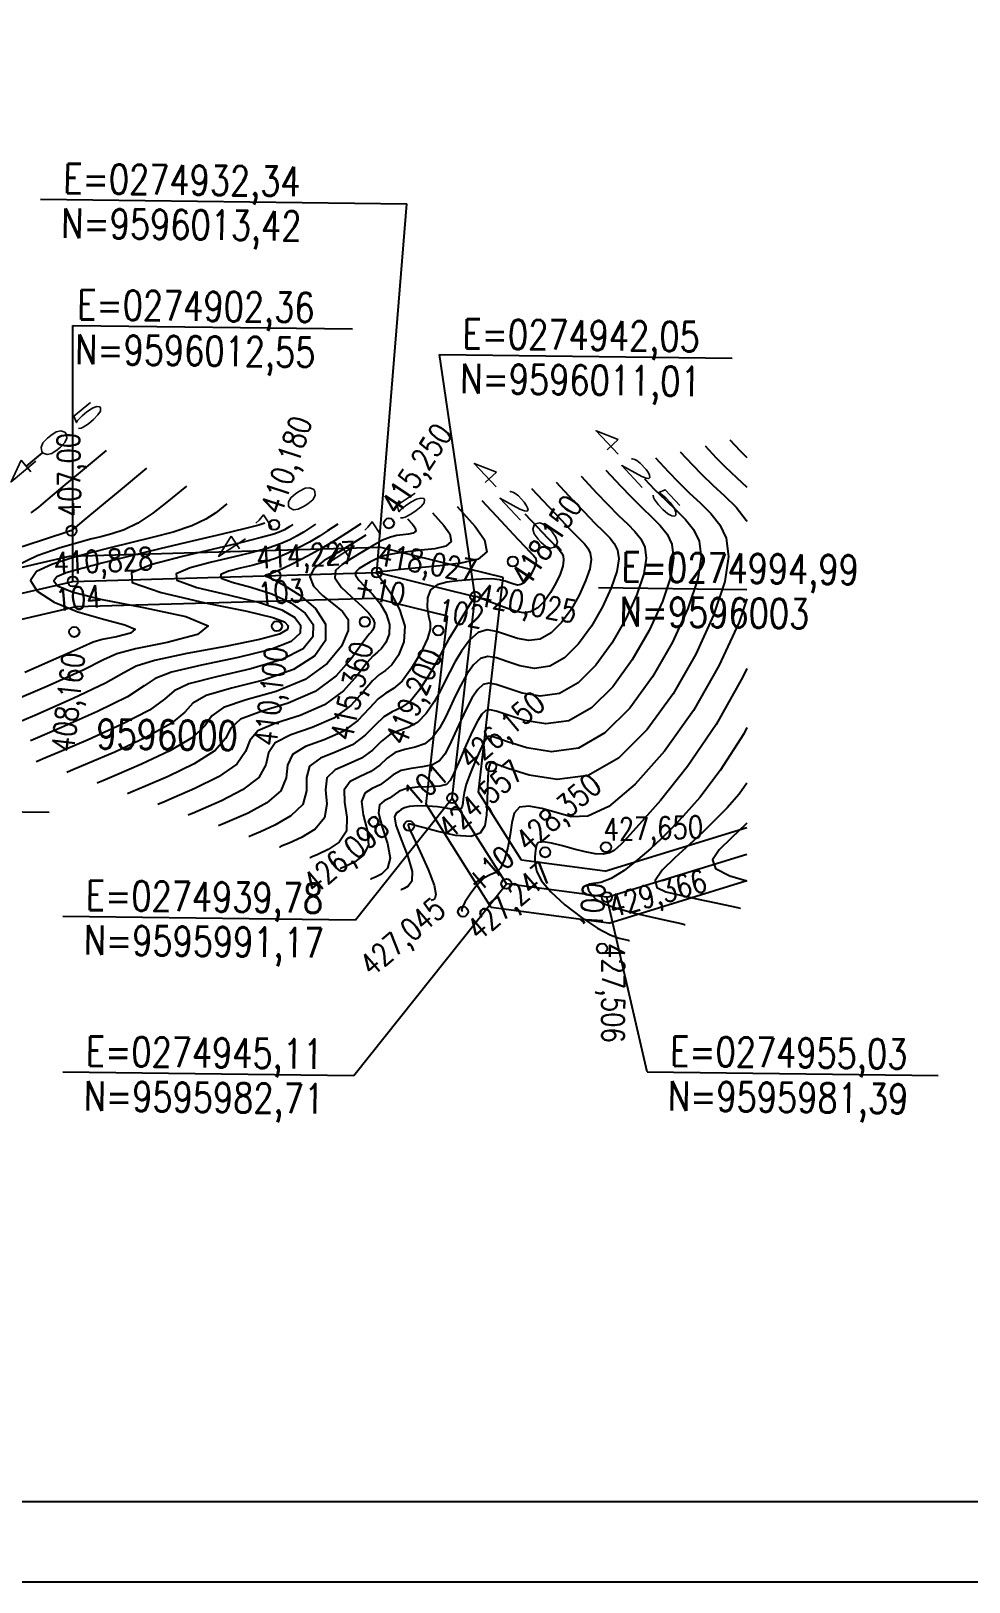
# Model space of a CAD drawing. Header units: millimetres. Extents: x 276147 to 291056, y 9594849 to 9609891.
# Drawn here: x 277065.5 to 277158.1, y 9607268.1 to 9607421.1 of the extents above; entities that cross this region are included whole.
import ezdxf
from ezdxf.enums import TextEntityAlignment as Align

# ---------------------------------------------------------------- set-up
doc = ezdxf.new("R2010")
doc.units = ezdxf.units.MM
doc.header["$LTSCALE"] = 10
doc.linetypes.add('CONTINUO', pattern=[0])
for name, color, linetype in [('500-dim1', 6, 'Continuous'), ('Curvas mestras', 30, 'Continuous'), ('Curvas simples', 9, 'Continuous'), ('Curvas texto', 2, 'Continuous'), ('LINHA02', 8, 'Continuous'), ('TEXTO-PAPEL', 7, 'Continuous'), ('TEXTO02', 3, 'Continuous'), ('Top_malha_coord', 8, 'Continuous')]:
    doc.layers.add(name, color=color, linetype=linetype)
doc.styles.add('ROMANS', font='romans.shx', dxfattribs={"width": 0.8, "height": 4})
doc.styles.add('SIMPLEX', font='simplex', dxfattribs={"height": 0.2})

msp = doc.modelspace()

# ---------------------------------------------------------------- linework, layer by layer
at = {"layer": '500-dim1', "ltscale": 0.1, "elevation": -585}
for points in [[(276969.38, 9607268.11), (277283.1, 9607268.11), (277283.1, 9607503.99), (276969.38, 9607503.99)], [(276977.33, 9607276.05), (277275.16, 9607276.05), (277275.16, 9607496.05), (276977.33, 9607496.05)]]:
    msp.add_lwpolyline(points, close=True, dxfattribs=at)
at = {"layer": 'Curvas mestras', "linetype": 'CONTINUO'}
for points in [[(277066.63, 9607379.54, -180), (277065.05, 9607378.22, -180)], [(277126.06, 9607376.96, -160), (277127.06, 9607375.92, -160), (277128.15, 9607374.84, -160), (277129.18, 9607373.87, -160), (277130.11, 9607372.95, -160), (277130.88, 9607371.97, -160), (277131.44, 9607370.8, -160), (277131.64, 9607369.24, -160), (277131.31, 9607367.08, -160), (277130.34, 9607364.18, -160), (277128.81, 9607360.83, -160), (277126.86, 9607357.43, -160), (277124.62, 9607354.33, -160), (277122.16, 9607351.88, -160), (277119.55, 9607350.39, -160), (277116.88, 9607350.03, -160), (277114.44, 9607350.41, -160), (277112.55, 9607351.02, -160), (277111.43, 9607351.41, -160), (277110.89, 9607351.56, -160), (277110.64, 9607351.52, -160), (277110.44, 9607351.33, -160), (277110.19, 9607350.92, -160), (277109.85, 9607350.2, -160), (277109.38, 9607349.15, -160), (277108.89, 9607347.94, -160), (277108.48, 9607346.82, -160), (277108.26, 9607345.98, -160), (277108.17, 9607345.38, -160), (277108.14, 9607344.95, -160), (277108.08, 9607344.62, -160), (277107.94, 9607344.39, -160), (277107.66, 9607344.29, -160), (277107.17, 9607344.33, -160), (277106.49, 9607344.45, -160), (277105.64, 9607344.58, -160), (277104.66, 9607344.67, -160), (277103.69, 9607344.69, -160), (277102.89, 9607344.63, -160), (277102.38, 9607344.49, -160), (277102.07, 9607344.32, -160), (277101.82, 9607344.15, -160), (277101.55, 9607343.98, -160), (277101.39, 9607343.62, -160), (277101.53, 9607342.8, -160), (277102.06, 9607341.38, -160), (277102.71, 9607339.7, -160), (277103.15, 9607338.2, -160), (277103.11, 9607337.25, -160), (277102.76, 9607336.76, -160), (277102.36, 9607336.54, -160), (277102.13, 9607336.44, -160), (277102.04, 9607336.4, -160), (277102.03, 9607336.4, -160)], [(277088.59, 9607372.59, -175), (277088.03, 9607372.4, -175), (277086.71, 9607372.05, -175), (277084.41, 9607371.5, -175), (277081.44, 9607370.8, -175), (277078.26, 9607370.06, -175), (277075.28, 9607369.34, -175), (277072.67, 9607368.68, -175), (277070.55, 9607368.12, -175), (277069.01, 9607367.68, -175), (277068.08, 9607367.29, -175), (277067.78, 9607366.88, -175), (277068.17, 9607366.4, -175), (277069.59, 9607365.81, -175), (277072.41, 9607365.1, -175), (277076.65, 9607364.27, -175), (277080.81, 9607363.37, -175), (277083, 9607362.46, -175), (277081.97, 9607361.59, -175), (277078.96, 9607360.81, -175), (277075.85, 9607360.18, -175), (277074, 9607359.69, -175), (277072.7, 9607359.1, -175), (277070.74, 9607358.12, -175), (277067.33, 9607356.57, -175), (277063.27, 9607354.82, -175)], [(277114.24, 9607373.51, -165), (277115.44, 9607372.24, -165), (277116.52, 9607371.11, -165), (277117.24, 9607370.37, -165), (277117.65, 9607369.95, -165), (277117.88, 9607369.66, -165), (277118.03, 9607369.35, -165), (277118.08, 9607368.93, -165), (277118, 9607368.34, -165), (277117.73, 9607367.56, -165), (277117.32, 9607366.65, -165), (277116.79, 9607365.73, -165), (277116.19, 9607364.9, -165), (277115.52, 9607364.24, -165), (277114.82, 9607363.83, -165), (277114.08, 9607363.74, -165), (277113.29, 9607363.9, -165), (277112.43, 9607364.2, -165), (277111.5, 9607364.56, -165), (277110.62, 9607364.9, -165), (277109.93, 9607365.16, -165), (277109.54, 9607365.31, -165), (277109.38, 9607365.36, -165), (277109.33, 9607365.37, -165), (277109.3, 9607365.36, -165), (277109.28, 9607365.35, -165), (277109.26, 9607365.34, -165), (277109.24, 9607365.28, -165), (277109.11, 9607365.04, -165), (277108.77, 9607364.45, -165), (277108.15, 9607363.43, -165), (277107.41, 9607362.21, -165), (277106.74, 9607361.1, -165), (277106.3, 9607360.31, -165), (277105.94, 9607359.64, -165), (277105.47, 9607358.78, -165), (277104.76, 9607357.52, -165), (277103.87, 9607356.14, -165), (277102.93, 9607355, -165), (277102.03, 9607354.35, -165), (277101.18, 9607353.96, -165), (277100.35, 9607353.48, -165), (277099.5, 9607352.66, -165), (277098.51, 9607351.65, -165), (277097.24, 9607350.71, -165), (277095.64, 9607350.01, -165), (277094.09, 9607349.39, -165), (277093.02, 9607348.6, -165), (277092.72, 9607347.49, -165), (277092.71, 9607346.17, -165), (277092.34, 9607344.84, -165), (277091.18, 9607343.69, -165), (277089.59, 9607342.78, -165), (277088.18, 9607342.14, -165), (277087.38, 9607341.81, -165), (277087.09, 9607341.68, -165), (277087.04, 9607341.66, -165)], [(277098.56, 9607371.4, -170), (277097.26, 9607370.57, -170), (277095.83, 9607369.69, -170), (277094.47, 9607368.89, -170), (277093.45, 9607368.11, -170), (277093.03, 9607367.29, -170), (277093.41, 9607366.38, -170), (277094.31, 9607365.44, -170), (277095.37, 9607364.59, -170), (277096.28, 9607363.87, -170), (277096.82, 9607363.08, -170), (277096.83, 9607362, -170), (277096.16, 9607360.46, -170), (277094.75, 9607358.73, -170), (277092.57, 9607357.15, -170), (277089.71, 9607355.99, -170), (277086.78, 9607355.15, -170), (277084.52, 9607354.4, -170), (277083.38, 9607353.59, -170), (277082.71, 9607352.63, -170), (277081.54, 9607351.48, -170), (277079.25, 9607350.13, -170), (277076.43, 9607348.8, -170), (277074, 9607347.75, -170), (277072.63, 9607347.17, -170), (277072.13, 9607346.96, -170), (277072.06, 9607346.93, -170)], [(277136.15, 9607346.92, -155), (277135.38, 9607345.83, -155), (277134.2, 9607344.5, -155), (277133.04, 9607343.31, -155), (277131.83, 9607342.12, -155), (277130.49, 9607340.88, -155), (277129.05, 9607339.57, -155), (277127.8, 9607338.33, -155), (277127.12, 9607337.31, -155), (277127.28, 9607336.64, -155), (277128.17, 9607336.21, -155), (277129.6, 9607335.87, -155), (277131.35, 9607335.49, -155), (277133.09, 9607335.11, -155), (277134.46, 9607334.81, -155), (277135.22, 9607334.65, -155), (277135.5, 9607334.59, -155), (277135.54, 9607334.58, -155)]]:
    msp.add_polyline3d(points, dxfattribs=at)
at = {"layer": 'Curvas simples', "linetype": 'CONTINUO'}
for points in [[(277132.03, 9607380.22, -157), (277133.14, 9607379.04, -157), (277134.03, 9607378.13, -157), (277135.13, 9607377.08, -157), (277136.15, 9607376.15, -157)], [(277134.48, 9607380.82, -156), (277135.5, 9607379.73, -156), (277136.15, 9607379.07, -156)], [(277072.95, 9607379.75, -179), (277070.38, 9607377.61, -179), (277068.68, 9607376.19, -179), (277067.21, 9607374.95, -179), (277066.29, 9607374.16, -179), (277065.53, 9607373.62, -179)], [(277127.14, 9607379.02, -159), (277128.42, 9607377.65, -159), (277129.38, 9607376.65, -159), (277130.47, 9607375.58, -159), (277131.57, 9607374.57, -159), (277132.6, 9607373.55, -159), (277133.48, 9607372.43, -159), (277134.12, 9607371.09, -159), (277134.35, 9607369.31, -159), (277133.98, 9607366.82, -159), (277132.86, 9607363.5, -159), (277131.11, 9607359.67, -159), (277128.87, 9607355.76, -159), (277126.31, 9607352.22, -159), (277123.49, 9607349.41, -159), (277120.49, 9607347.7, -159), (277117.44, 9607347.28, -159), (277114.67, 9607347.72, -159), (277112.57, 9607348.38, -159), (277111.42, 9607348.79, -159), (277110.98, 9607348.94, -159), (277110.89, 9607348.95, -159), (277110.87, 9607348.93, -159), (277110.83, 9607348.88, -159), (277110.79, 9607348.78, -159), (277110.73, 9607348.62, -159), (277110.66, 9607348.26, -159), (277110.61, 9607347.56, -159), (277110.58, 9607346.46, -159), (277110.55, 9607345.13, -159), (277110.48, 9607343.81, -159), (277110.31, 9607342.73, -159), (277109.86, 9607341.99, -159), (277108.92, 9607341.66, -159), (277107.41, 9607341.78, -159), (277105.67, 9607342.16, -159), (277104.19, 9607342.56, -159), (277103.32, 9607342.79, -159), (277102.95, 9607342.87, -159), (277102.84, 9607342.88, -159), (277102.79, 9607342.87, -159), (277102.76, 9607342.85, -159), (277102.74, 9607342.83, -159), (277102.73, 9607342.78, -159), (277102.85, 9607342.47, -159), (277103.23, 9607341.64, -159), (277103.92, 9607340.16, -159), (277104.71, 9607338.4, -159), (277105.31, 9607336.88, -159), (277105.49, 9607335.96, -159), (277105.39, 9607335.55, -159), (277105.2, 9607335.42, -159), (277105.08, 9607335.37, -159), (277105.03, 9607335.35, -159), (277105.03, 9607335.35, -159)], [(277129.59, 9607379.62, -158), (277130.78, 9607378.34, -158), (277131.71, 9607377.39, -158), (277132.8, 9607376.33, -158), (277133.96, 9607375.27, -158), (277135.09, 9607374.15, -158), (277136.08, 9607372.89, -158), (277136.15, 9607372.75, -158)], [(277076.92, 9607378, -178), (277074.14, 9607375.68, -178), (277072.31, 9607374.16, -178), (277070.76, 9607372.87, -178), (277069.9, 9607372.15, -178), (277069.58, 9607371.88, -178), (277069.53, 9607371.84, -178), (277069.45, 9607371.82, -178), (277068.89, 9607371.64, -178), (277067.36, 9607371.14, -178), (277064.67, 9607370.25, -178)], [(277119.8, 9607377.22, -162), (277121.33, 9607375.58, -162), (277122.41, 9607374.45, -162), (277123.5, 9607373.35, -162), (277124.4, 9607372.47, -162), (277125.12, 9607371.75, -162), (277125.68, 9607371.05, -162), (277126.08, 9607370.22, -162), (277126.22, 9607369.12, -162), (277125.99, 9607367.58, -162), (277125.3, 9607365.53, -162), (277124.21, 9607363.16, -162), (277122.83, 9607360.75, -162), (277121.25, 9607358.56, -162), (277119.51, 9607356.82, -162), (277117.66, 9607355.77, -162), (277115.76, 9607355.51, -162), (277113.98, 9607355.81, -162), (277112.5, 9607356.29, -162), (277111.44, 9607356.66, -162), (277110.71, 9607356.8, -162), (277110.14, 9607356.66, -162), (277109.61, 9607356.18, -162), (277109.07, 9607355.39, -162), (277108.52, 9607354.35, -162), (277107.94, 9607353.12, -162), (277107.36, 9607351.84, -162), (277106.83, 9607350.69, -162), (277106.37, 9607349.78, -162), (277105.85, 9607349.14, -162), (277105.14, 9607348.73, -162), (277104.15, 9607348.53, -162), (277103.05, 9607348.39, -162), (277102.04, 9607348.17, -162), (277101.28, 9607347.76, -162), (277100.65, 9607347.25, -162), (277099.99, 9607346.77, -162), (277099.19, 9607346.39, -162), (277098.47, 9607345.93, -162), (277098.13, 9607345.12, -162), (277098.32, 9607343.82, -162), (277098.71, 9607342.28, -162), (277098.82, 9607340.86, -162), (277098.33, 9607339.82, -162), (277097.49, 9607339.16, -162), (277096.69, 9607338.78, -162), (277096.23, 9607338.59, -162), (277096.06, 9607338.52, -162), (277096.04, 9607338.51, -162)], [(277122.25, 9607377.82, -161), (277123.69, 9607376.27, -161), (277124.74, 9607375.18, -161), (277125.82, 9607374.09, -161), (277126.79, 9607373.17, -161), (277127.61, 9607372.35, -161), (277128.28, 9607371.51, -161), (277128.76, 9607370.51, -161), (277128.93, 9607369.18, -161), (277128.65, 9607367.33, -161), (277127.82, 9607364.85, -161), (277126.51, 9607362, -161), (277124.85, 9607359.09, -161), (277122.93, 9607356.45, -161), (277120.83, 9607354.35, -161), (277118.6, 9607353.08, -161), (277116.32, 9607352.77, -161), (277114.21, 9607353.11, -161), (277112.52, 9607353.66, -161), (277111.43, 9607354.04, -161), (277110.8, 9607354.18, -161), (277110.39, 9607354.09, -161), (277110.02, 9607353.75, -161), (277109.61, 9607353.1, -161), (277109.1, 9607352.09, -161), (277108.48, 9607350.72, -161), (277107.83, 9607349.24, -161), (277107.29, 9607347.99, -161), (277106.9, 9607347.2, -161), (277106.51, 9607346.8, -161), (277105.87, 9607346.64, -161), (277104.86, 9607346.58, -161), (277103.67, 9607346.53, -161), (277102.6, 9607346.4, -161), (277101.87, 9607346.13, -161), (277101.37, 9607345.78, -161), (277100.9, 9607345.46, -161), (277100.37, 9607345.19, -161), (277099.93, 9607344.78, -161), (277099.83, 9607343.96, -161), (277100.19, 9607342.6, -161), (277100.71, 9607340.99, -161), (277100.98, 9607339.53, -161), (277100.72, 9607338.54, -161), (277100.12, 9607337.96, -161), (277099.52, 9607337.66, -161), (277099.18, 9607337.51, -161), (277099.05, 9607337.46, -161), (277099.03, 9607337.45, -161)], [(277080.88, 9607376.25, -177), (277078.95, 9607374.65, -177), (277077.55, 9607373.57, -177), (277076.08, 9607372.6, -177), (277074.73, 9607371.93, -177), (277073.53, 9607371.52, -177), (277072.44, 9607371.25, -177), (277071.4, 9607370.99, -177), (277070.15, 9607370.65, -177), (277068.43, 9607370.14, -177), (277066.14, 9607369.37, -177), (277064.03, 9607368.35, -177)], [(277114.91, 9607376.02, -164), (277116.61, 9607374.2, -164), (277117.76, 9607372.98, -164), (277118.84, 9607371.85, -164), (277119.62, 9607371.07, -164), (277120.14, 9607370.55, -164), (277120.48, 9607370.12, -164), (277120.71, 9607369.64, -164), (277120.8, 9607368.99, -164), (277120.66, 9607368.09, -164), (277120.25, 9607366.88, -164), (277119.62, 9607365.49, -164), (277118.81, 9607364.07, -164), (277117.87, 9607362.79, -164), (277116.85, 9607361.77, -164), (277115.76, 9607361.14, -164), (277114.64, 9607361, -164), (277113.52, 9607361.2, -164), (277112.44, 9607361.57, -164), (277111.45, 9607361.91, -164), (277110.53, 9607362.05, -164), (277109.64, 9607361.79, -164), (277108.79, 9607361.04, -164), (277108, 9607359.97, -164), (277107.35, 9607358.87, -164), (277106.85, 9607357.92, -164), (277106.41, 9607357.04, -164), (277105.93, 9607356.08, -164), (277105.3, 9607354.94, -164), (277104.53, 9607353.81, -164), (277103.66, 9607352.91, -164), (277102.74, 9607352.41, -164), (277101.8, 9607352.1, -164), (277100.91, 9607351.71, -164), (277100.09, 9607351.03, -164), (277099.22, 9607350.18, -164), (277098.15, 9607349.4, -164), (277096.83, 9607348.8, -164), (277095.55, 9607348.23, -164), (277094.72, 9607347.44, -164), (277094.59, 9607346.27, -164), (277094.71, 9607344.87, -164), (277094.5, 9607343.51, -164), (277093.56, 9607342.4, -164), (277092.23, 9607341.57, -164), (277091.02, 9607341.02, -164), (277090.33, 9607340.73, -164), (277090.08, 9607340.63, -164), (277090.04, 9607340.61, -164)], [(277117.36, 9607376.62, -163), (277118.97, 9607374.89, -163), (277120.09, 9607373.71, -163), (277121.17, 9607372.6, -163), (277122.01, 9607371.77, -163), (277122.63, 9607371.15, -163), (277123.08, 9607370.59, -163), (277123.39, 9607369.93, -163), (277123.51, 9607369.05, -163), (277123.32, 9607367.83, -163), (277122.78, 9607366.21, -163), (277121.91, 9607364.33, -163), (277120.82, 9607362.41, -163), (277119.56, 9607360.67, -163), (277118.18, 9607359.3, -163), (277116.71, 9607358.46, -163), (277115.2, 9607358.26, -163), (277113.75, 9607358.5, -163), (277112.47, 9607358.93, -163), (277111.45, 9607359.29, -163), (277110.62, 9607359.43, -163), (277109.89, 9607359.23, -163), (277109.2, 9607358.61, -163), (277108.54, 9607357.68, -163), (277107.93, 9607356.61, -163), (277107.39, 9607355.52, -163), (277106.89, 9607354.44, -163), (277106.38, 9607353.38, -163), (277105.83, 9607352.36, -163), (277105.19, 9607351.47, -163), (277104.4, 9607350.82, -163), (277103.44, 9607350.47, -163), (277102.42, 9607350.25, -163), (277101.47, 9607349.94, -163), (277100.68, 9607349.39, -163), (277099.94, 9607348.72, -163), (277099.07, 9607348.08, -163), (277098.01, 9607347.6, -163), (277097.01, 9607347.08, -163), (277096.43, 9607346.28, -163), (277096.45, 9607345.04, -163), (277096.71, 9607343.58, -163), (277096.66, 9607342.19, -163), (277095.95, 9607341.11, -163), (277094.86, 9607340.37, -163), (277093.85, 9607339.9, -163), (277093.28, 9607339.66, -163), (277093.07, 9607339.57, -163), (277093.04, 9607339.56, -163)], [(277084.85, 9607374.49, -176), (277083.77, 9607373.62, -176), (277082.79, 9607372.99, -176), (277081.4, 9607372.32, -176), (277079.57, 9607371.71, -176), (277077.49, 9607371.16, -176), (277075.35, 9607370.65, -176), (277073.34, 9607370.16, -176), (277071.41, 9607369.66, -176), (277069.49, 9607369.13, -176), (277067.58, 9607368.52, -176), (277066.08, 9607367.8, -176), (277065.49, 9607366.93, -176), (277066.15, 9607365.89, -176), (277067.83, 9607364.8, -176), (277070.15, 9607363.83, -176), (277072.68, 9607363.1, -176), (277074.8, 9607362.56, -176), (277075.83, 9607362.13, -176), (277075.36, 9607361.73, -176), (277073.99, 9607361.37, -176), (277072.57, 9607361.09, -176), (277071.66, 9607360.84, -176), (277070.64, 9607360.39, -176), (277068.58, 9607359.45, -176), (277064.94, 9607357.86, -176)], [(277107.58, 9607374.22, -167), (277109.36, 9607372.25, -167), (277110.28, 9607370.94, -167), (277110.51, 9607369.77, -167), (277109.64, 9607369.03, -167), (277107.94, 9607368.63, -167), (277105.86, 9607368.39, -167), (277103.79, 9607368.19, -167), (277102, 9607368, -167), (277100.68, 9607367.86, -167), (277099.95, 9607367.78, -167), (277099.68, 9607367.74, -167), (277099.63, 9607367.73, -167), (277099.61, 9607367.72, -167), (277099.6, 9607367.71, -167), (277099.6, 9607367.7, -167), (277099.64, 9607367.66, -167), (277099.81, 9607367.41, -167), (277100.27, 9607366.77, -167), (277101.06, 9607365.61, -167), (277101.9, 9607364.08, -167), (277102.4, 9607362.43, -167), (277102.31, 9607360.88, -167), (277101.8, 9607359.56, -167), (277101.13, 9607358.6, -167), (277100.52, 9607358.06, -167), (277099.92, 9607357.66, -167), (277099.22, 9607357.03, -167), (277098.31, 9607355.93, -167), (277097.08, 9607354.58, -167), (277095.4, 9607353.33, -167), (277093.28, 9607352.42, -167), (277091.17, 9607351.69, -167), (277089.62, 9607350.92, -167), (277088.98, 9607349.93, -167), (277088.71, 9607348.75, -167), (277088.02, 9607347.5, -167), (277086.41, 9607346.27, -167), (277084.33, 9607345.19, -167), (277082.51, 9607344.39, -167), (277081.48, 9607343.95, -167), (277081.1, 9607343.79, -167), (277081.05, 9607343.77, -167)], [(277110.02, 9607374.82, -166), (277111.88, 9607372.82, -166), (277113.11, 9607371.5, -166), (277114.19, 9607370.36, -166), (277114.85, 9607369.67, -166), (277115.15, 9607369.35, -166), (277115.28, 9607369.2, -166), (277115.35, 9607369.06, -166), (277115.37, 9607368.86, -166), (277115.33, 9607368.59, -166), (277115.21, 9607368.23, -166), (277115.02, 9607367.82, -166), (277114.78, 9607367.4, -166), (277114.5, 9607367.01, -166), (277114.2, 9607366.71, -166), (277113.87, 9607366.52, -166), (277113.53, 9607366.48, -166), (277113.17, 9607366.55, -166), (277112.77, 9607366.69, -166), (277112.32, 9607366.85, -166), (277111.75, 9607366.99, -166), (277110.99, 9607367.08, -166), (277109.99, 9607367.07, -166), (277108.84, 9607366.99, -166), (277107.66, 9607366.88, -166), (277106.55, 9607366.75, -166), (277105.61, 9607366.5, -166), (277104.96, 9607366.01, -166), (277104.66, 9607365.21, -166), (277104.63, 9607364.28, -166), (277104.75, 9607363.42, -166), (277104.9, 9607362.76, -166), (277104.92, 9607362.12, -166), (277104.66, 9607361.19, -166), (277104, 9607359.8, -166), (277103.09, 9607358.27, -166), (277102.14, 9607356.99, -166), (277101.31, 9607356.26, -166), (277100.55, 9607355.82, -166), (277099.79, 9607355.25, -166), (277098.91, 9607354.29, -166), (277097.79, 9607353.12, -166), (277096.32, 9607352.02, -166), (277094.46, 9607351.21, -166), (277092.63, 9607350.54, -166), (277091.32, 9607349.76, -166), (277090.85, 9607348.71, -166), (277090.71, 9607347.46, -166), (277090.18, 9607346.17, -166), (277088.79, 9607344.98, -166), (277086.96, 9607343.98, -166), (277085.34, 9607343.27, -166), (277084.43, 9607342.88, -166), (277084.1, 9607342.74, -166), (277084.05, 9607342.72, -166)], [(277091.36, 9607372.44, -174), (277091.06, 9607372.25, -174), (277090.82, 9607372.1, -174), (277090.54, 9607371.93, -174), (277090.18, 9607371.75, -174), (277089.51, 9607371.51, -174), (277088.24, 9607371.16, -174), (277086.2, 9607370.66, -174), (277083.53, 9607370.03, -174), (277080.49, 9607369.31, -174), (277077.47, 9607368.52, -174), (277075.44, 9607367.67, -174), (277075.53, 9607366.73, -174), (277078.37, 9607365.73, -174), (277082.72, 9607364.74, -174), (277086.84, 9607363.9, -174), (277089.39, 9607363.29, -174), (277090.56, 9607362.84, -174), (277090.91, 9607362.47, -174), (277090.83, 9607362.09, -174), (277090.04, 9607361.64, -174), (277088.08, 9607361.1, -174), (277084.74, 9607360.43, -174), (277080.9, 9607359.71, -174), (277077.71, 9607359.05, -174), (277075.91, 9607358.48, -174), (277074.7, 9607357.81, -174), (277072.9, 9607356.79, -174), (277069.71, 9607355.28, -174), (277065.91, 9607353.62, -174), (277062.65, 9607352.23, -174)], [(277093.59, 9607372.47, -173), (277092.93, 9607372.03, -173), (277092.41, 9607371.7, -173), (277091.78, 9607371.33, -173), (277091.06, 9607370.94, -173), (277090.16, 9607370.55, -173), (277088.95, 9607370.13, -173), (277087.35, 9607369.7, -173), (277085.44, 9607369.23, -173), (277083.33, 9607368.73, -173), (277081.25, 9607368.18, -173), (277079.85, 9607367.59, -173), (277079.91, 9607366.95, -173), (277081.89, 9607366.24, -173), (277084.98, 9607365.5, -173), (277088.07, 9607364.75, -173), (277090.28, 9607364.02, -173), (277091.57, 9607363.28, -173), (277092.14, 9607362.52, -173), (277092.09, 9607361.73, -173), (277091.21, 9607360.92, -173), (277089.2, 9607360.11, -173), (277085.98, 9607359.32, -173), (277082.37, 9607358.57, -173), (277079.41, 9607357.89, -173), (277077.78, 9607357.26, -173), (277076.7, 9607356.52, -173), (277075.06, 9607355.46, -173), (277072.1, 9607354, -173), (277068.54, 9607352.41, -173), (277065.49, 9607351.11, -173)], [(277095.82, 9607372.5, -172), (277094.8, 9607371.82, -172), (277093.99, 9607371.31, -172), (277093.02, 9607370.72, -172), (277091.94, 9607370.14, -172), (277090.81, 9607369.58, -172), (277089.65, 9607369.11, -172), (277088.5, 9607368.73, -172), (277087.35, 9607368.42, -172), (277086.17, 9607368.14, -172), (277085.03, 9607367.84, -172), (277084.26, 9607367.52, -172), (277084.29, 9607367.16, -172), (277085.4, 9607366.76, -172), (277087.24, 9607366.26, -172), (277089.31, 9607365.6, -172), (277091.17, 9607364.74, -172), (277092.58, 9607363.71, -172), (277093.36, 9607362.57, -172), (277093.35, 9607361.37, -172), (277092.38, 9607360.2, -172), (277090.33, 9607359.12, -172), (277087.23, 9607358.21, -172), (277083.84, 9607357.43, -172), (277081.11, 9607356.73, -172), (277079.65, 9607356.04, -172), (277078.7, 9607355.22, -172), (277077.22, 9607354.14, -172), (277074.48, 9607352.71, -172), (277071.17, 9607351.21, -172), (277068.33, 9607349.99, -172), (277066.73, 9607349.32, -172), (277066.15, 9607349.07, -172), (277066.06, 9607349.04, -172)], [(277098.06, 9607372.53, -171), (277096.67, 9607371.61, -171), (277095.58, 9607370.91, -171), (277094.26, 9607370.12, -171), (277092.82, 9607369.33, -171), (277091.45, 9607368.62, -171), (277090.35, 9607368.08, -171), (277089.65, 9607367.77, -171), (277089.26, 9607367.62, -171), (277089.02, 9607367.55, -171), (277088.8, 9607367.5, -171), (277088.66, 9607367.44, -171), (277088.67, 9607367.37, -171), (277088.91, 9607367.28, -171), (277089.49, 9607367.02, -171), (277090.54, 9607366.45, -171), (277092.05, 9607365.47, -171), (277093.59, 9607364.15, -171), (277094.59, 9607362.62, -171), (277094.6, 9607361.02, -171), (277093.55, 9607359.48, -171), (277091.45, 9607358.14, -171), (277088.47, 9607357.1, -171), (277085.31, 9607356.29, -171), (277082.81, 9607355.57, -171), (277081.51, 9607354.81, -171), (277080.71, 9607353.93, -171), (277079.38, 9607352.81, -171), (277076.87, 9607351.42, -171), (277073.8, 9607350, -171), (277071.16, 9607348.87, -171), (277069.68, 9607348.25, -171), (277069.14, 9607348.02, -171), (277069.06, 9607347.98, -171)], [(277102.68, 9607373.02, -169), (277103.17, 9607372.48, -169), (277103.42, 9607372.12, -169), (277103.49, 9607371.8, -169), (277103.25, 9607371.6, -169), (277102.78, 9607371.49, -169), (277102.22, 9607371.43, -169), (277101.63, 9607371.36, -169), (277100.99, 9607371.21, -169), (277100.22, 9607370.9, -169), (277099.28, 9607370.38, -169), (277098.23, 9607369.74, -169), (277097.17, 9607369.09, -169), (277096.22, 9607368.5, -169), (277095.59, 9607367.91, -169), (277095.52, 9607367.2, -169), (277096.13, 9607366.28, -169), (277097.15, 9607365.3, -169), (277098.17, 9607364.39, -169), (277098.88, 9607363.7, -169), (277099.27, 9607363.17, -169), (277099.42, 9607362.75, -169), (277099.4, 9607362.38, -169), (277099.27, 9607362.06, -169), (277099.11, 9607361.82, -169), (277098.94, 9607361.66, -169), (277098.66, 9607361.34, -169), (277098.1, 9607360.57, -169), (277097.13, 9607359.2, -169), (277095.65, 9607357.52, -169), (277093.57, 9607355.96, -169), (277090.92, 9607354.82, -169), (277088.24, 9607354, -169), (277086.22, 9607353.24, -169), (277085.25, 9607352.37, -169), (277084.71, 9607351.34, -169), (277083.7, 9607350.15, -169), (277081.64, 9607348.84, -169), (277079.07, 9607347.59, -169), (277076.83, 9607346.63, -169), (277075.58, 9607346.1, -169), (277075.12, 9607345.9, -169), (277075.06, 9607345.88, -169)], [(277105.13, 9607373.62, -168), (277106.27, 9607372.36, -168), (277106.85, 9607371.53, -168), (277107, 9607370.79, -168), (277106.45, 9607370.31, -168), (277105.36, 9607370.06, -168), (277104.04, 9607369.91, -168), (277102.71, 9607369.77, -168), (277101.5, 9607369.6, -168), (277100.45, 9607369.38, -168), (277099.62, 9607369.08, -168), (277098.95, 9607368.74, -168), (277098.4, 9607368.41, -168), (277097.92, 9607368.11, -168), (277097.6, 9607367.81, -168), (277097.56, 9607367.45, -168), (277097.88, 9607366.97, -168), (277098.48, 9607366.35, -168), (277099.22, 9607365.58, -168), (277099.97, 9607364.65, -168), (277100.58, 9607363.63, -168), (277100.91, 9607362.59, -168), (277100.86, 9607361.63, -168), (277100.54, 9607360.81, -168), (277100.12, 9607360.21, -168), (277099.73, 9607359.86, -168), (277099.29, 9607359.5, -168), (277098.66, 9607358.8, -168), (277097.72, 9607357.56, -168), (277096.36, 9607356.05, -168), (277094.48, 9607354.65, -168), (277092.1, 9607353.62, -168), (277089.7, 9607352.85, -168), (277087.92, 9607352.08, -168), (277087.12, 9607351.15, -168), (277086.71, 9607350.05, -168), (277085.86, 9607348.82, -168), (277084.02, 9607347.55, -168), (277081.7, 9607346.39, -168), (277079.67, 9607345.51, -168), (277078.53, 9607345.03, -168), (277078.11, 9607344.85, -168), (277078.05, 9607344.82, -168)], [(277136.15, 9607365.11, -158), (277135.38, 9607362.82, -158), (277133.4, 9607358.5, -158), (277130.89, 9607354.1, -158), (277128.03, 9607350.09, -158), (277125.15, 9607346.83, -158), (277122.55, 9607344.62, -158), (277120.47, 9607343.66, -158), (277118.81, 9607343.62, -158), (277117.34, 9607344.02, -158), (277115.92, 9607344.43, -158), (277114.66, 9607344.66, -158), (277113.72, 9607344.55, -158), (277113.2, 9607343.97, -158), (277112.97, 9607343.03, -158), (277112.82, 9607341.85, -158), (277112.59, 9607340.58, -158), (277112.26, 9607339.41, -158), (277111.85, 9607338.55, -158), (277111.38, 9607338.13, -158), (277110.84, 9607337.9, -158), (277110.22, 9607337.55, -158), (277109.52, 9607336.85, -158), (277108.85, 9607335.98, -158), (277108.34, 9607335.19, -158), (277108.09, 9607334.7, -158), (277108.02, 9607334.46, -158), (277108.04, 9607334.36, -158), (277108.04, 9607334.32, -158), (277108.04, 9607334.3, -158), (277108.03, 9607334.3, -158), (277108.03, 9607334.29, -158), (277108.03, 9607334.29, -158), (277108.03, 9607334.29, -158)], [(277136.15, 9607358.25, -157), (277135.77, 9607357.42, -157), (277133.14, 9607352.71, -157), (277130.29, 9607348.57, -157), (277127.62, 9607345.23, -157), (277125.53, 9607342.86, -157), (277124.3, 9607341.51, -157), (277123.71, 9607340.88, -157), (277123.4, 9607340.58, -157), (277123.06, 9607340.3, -157), (277122.6, 9607340.05, -157), (277121.98, 9607339.91, -157), (277121.18, 9607339.95, -157), (277120.21, 9607340.14, -157), (277119.12, 9607340.42, -157), (277117.96, 9607340.73, -157), (277116.88, 9607341, -157), (277116.05, 9607341.13, -157), (277115.6, 9607341.07, -157), (277115.42, 9607340.84, -157), (277115.35, 9607340.5, -157), (277115.28, 9607340.07, -157), (277115.23, 9607339.56, -157), (277115.26, 9607338.94, -157), (277115.44, 9607338.19, -157), (277115.91, 9607337.29, -157), (277116.81, 9607336.2, -157), (277118.2, 9607334.93, -157), (277119.84, 9607333.67, -157), (277121.42, 9607332.63, -157), (277122.67, 9607331.98, -157), (277123.57, 9607331.64, -157), (277124.15, 9607331.5, -157), (277124.45, 9607331.43, -157), (277124.56, 9607331.41, -157), (277124.58, 9607331.41, -157)], [(277136.15, 9607352.41, -156), (277135.84, 9607351.81, -156), (277133.53, 9607348.17, -156), (277131.5, 9607345.53, -156), (277129.86, 9607343.68, -156), (277128.66, 9607342.4, -156), (277127.69, 9607341.43, -156), (277126.67, 9607340.49, -156), (277125.41, 9607339.4, -156), (277124.04, 9607338.32, -156), (277122.77, 9607337.51, -156), (277121.75, 9607337.13, -156), (277121.02, 9607337.03, -156), (277120.59, 9607336.96, -156), (277120.45, 9607336.73, -156), (277120.54, 9607336.36, -156), (277120.82, 9607335.93, -156), (277121.26, 9607335.5, -156), (277122.02, 9607335.07, -156), (277123.28, 9607334.61, -156), (277125.11, 9607334.11, -156), (277127.11, 9607333.64, -156), (277128.76, 9607333.27, -156), (277129.67, 9607333.08, -156), (277130.01, 9607333, -156), (277130.06, 9607332.99, -156)], [(277136.15, 9607342.98, -154), (277136.06, 9607342.89, -154), (277134.64, 9607341.54, -154), (277133.42, 9607340.36, -154), (277132.76, 9607339.37, -154), (277133.05, 9607338.51, -154), (277134.49, 9607337.78, -154), (277136.15, 9607337.28, -154)]]:
    msp.add_polyline3d(points, dxfattribs=at)
at = {"layer": 'LINHA02'}
for p, q in [((277066.47, 9607404.55, -585), (277102.62, 9607404.1, -585)), ((277099.66, 9607367.71, -585), (277102.62, 9607404.1, -585)), ((277069.67, 9607392.09, -585), (277097.27, 9607391.75, -585)), ((277069.67, 9607366.84, -585), (277069.67, 9607392.09, -585)), ((277105.83, 9607389.23, -585), (277134.71, 9607388.87, -585)), ((277109.37, 9607365.33, -585), (277105.83, 9607389.23, -585)), ((277121.53, 9607366.23, -585), (277136.15, 9607366.05, -585)), ((277097.56, 9607333.46, -585), (277107.1, 9607345.46, -585)), ((277039.74, 9607344.4, -585), (277067.34, 9607344.06, -585)), ((277097.4, 9607318.08, -585), (277112.43, 9607337, -585)), ((277126.32, 9607318.43, -585), (277122.34, 9607335.68, -585)), ((277068.69, 9607333.82, -585), (277097.56, 9607333.46, -585)), ((277068.69, 9607318.43, -585), (277097.4, 9607318.08, -585)), ((277126.32, 9607318.43, -585), (277155.02, 9607318.08, -585))]:
    msp.add_line(p, q, dxfattribs=at)
at = {"layer": 'TEXTO-PAPEL', "color": 7, "linetype": 'Continuous'}
for p, q in [((277050.19, 9607362.34, -585), (277069.67, 9607366.84, -585)), ((277069.67, 9607366.84, -585), (277099.66, 9607367.71, -585)), ((277109.37, 9607365.33, -585), (277099.66, 9607367.71, -585)), ((277107.1, 9607345.46, -585), (277109.37, 9607365.33, -585)), ((277112.43, 9607337, -585), (277107.1, 9607345.46, -585)), ((277122.34, 9607335.68, -585), (277136.15, 9607339.92, -585)), ((277122.34, 9607335.68, -585), (277112.43, 9607337, -585))]:
    msp.add_line(p, q, dxfattribs=at)
for centre in [(277069.53, 9607371.84, -585), (277089.52, 9607372.42, -585), (277100.85, 9607372.57, -585), (277113.07, 9607368.81, -585), (277089.66, 9607367.42, -585), (277099.66, 9607367.71, -585), (277069.67, 9607366.84, -585), (277109.37, 9607365.33, -585), (277098.47, 9607362.85, -585), (277069.81, 9607361.85, -585), (277089.8, 9607362.42, -585), (277105.72, 9607362, -585), (277110.93, 9607348.57, -585), (277107.1, 9607345.46, -585), (277102.83, 9607342.71, -585), (277116.26, 9607340.11, -585), (277122.26, 9607340.61, -585), (277112.43, 9607337, -585), (277122.34, 9607335.68, -585), (277108.16, 9607334.25, -585), (277121.87, 9607330.62, -585)]:
    msp.add_circle(centre, 0.5, dxfattribs=at)
at = {"layer": 'Top_malha_coord', "color": 6}
for p, q in [((277050.02, 9607364.87, -585), (277069.35, 9607369.34, -585)), ((277069.35, 9607369.34, -585), (277099.93, 9607370.22, -585)), ((277112.1, 9607367.23, -585), (277099.93, 9607370.22, -585)), ((277109.68, 9607346.05, -585), (277112.1, 9607367.23, -585)), ((277070, 9607364.35, -585), (277099.39, 9607365.2, -585)), ((277106.64, 9607363.42, -585), (277099.39, 9607365.2, -585)), ((277050.35, 9607359.81, -585), (277070, 9607364.35, -585)), ((277104.51, 9607344.87, -585), (277106.64, 9607363.42, -585)), ((277110.94, 9607334.67, -585), (277104.51, 9607344.87, -585)), ((277113.92, 9607339.32, -585), (277109.68, 9607346.05, -585)), ((277122.13, 9607338.23, -585), (277136.15, 9607342.54, -585)), ((277122.13, 9607338.23, -585), (277113.92, 9607339.32, -585)), ((277122.55, 9607333.13, -585), (277136.15, 9607337.31, -585)), ((277122.55, 9607333.13, -585), (277110.94, 9607334.67, -585))]:
    msp.add_line(p, q, dxfattribs=at)

# ---------------------------------------------------------------- texts
at = {"style": 'ROMANS', "width": 0.8}
for s, height, p in [('E=0274932,34', 2.9046, (277068.76, 9607408.05, -585)), ('N=9596013,42', 2.9046, (277068.55, 9607403.65, -585)), ('E=0274902,36', 2.9046, (277070.13, 9607395.6, -585)), ('E=0274942,05', 2.9046, (277108.13, 9607392.73, -585)), ('N=9596012,55', 2.9046, (277069.92, 9607391.19, -585)), ('N=9596011,01', 2.9046, (277107.92, 9607388.32, -585)), ('E=0274994,99', 2.9046, (277123.82, 9607369.73, -585)), ('N=9596003', 2.905, (277123.61, 9607365.33, -585)), ('9596000', 2.905, (277072.01, 9607353.24, -585)), ('E=0274939,78', 2.9046, (277070.98, 9607337.32, -585)), ('N=9595991,17', 2.9046, (277070.77, 9607332.92, -585)), ('E=0274945,11', 2.9046, (277070.98, 9607321.94, -585)), ('E=0274955,03', 2.9046, (277128.61, 9607321.94, -585)), ('N=9595982,71', 2.9046, (277070.77, 9607317.53, -585)), ('N=9595981,39', 2.9046, (277128.4, 9607317.53, -585))]:
    msp.add_text(s, height=height, rotation=359.2617, dxfattribs=at).set_placement(p, align=Align.TOP_LEFT)
at = {"layer": 'Curvas texto', "style": 'SIMPLEX'}
for s, rotation, width, p, p2 in [('405', 39.848, 3.299405, (277063.4, 9607375.87, -180), (277073.17, 9607384.03, -180)), ('425', 313.074, 3.299405, (277120.48, 9607381.83, -160), (277129.17, 9607372.53, -160)), ('420', 313.0021, 3.299405, (277108.47, 9607378.61, -165), (277117.15, 9607369.3, -165)), ('410', 33.291, 3.563358, (277083.79, 9607368.54, -175), (277094.43, 9607375.53, -175)), ('415', 33.6216, 3.563358, (277094.54, 9607367.83, -170), (277105.14, 9607374.88, -170))]:
    msp.add_text(s, height=1.5, rotation=rotation, dxfattribs=dict(at, width=width)).set_placement(p, p2, align=Align.FIT)
at = {"layer": 'TEXTO02', "style": 'ROMANS', "width": 0.8}
for s, rotation, p in [('410,180', 71.8246, (277088.14, 9607374.01, -585)), ('415,250', 56.4453, (277099.94, 9607374.46, -585)), ('407,00', 91.0518, (277068.26, 9607373.16, -585)), ('418,150', 56.4453, (277112.77, 9607367.4, -585)), ('410,828', 2.8998, (277067.72, 9607369.72, -585)), ('414,227', 2.8998, (277087.71, 9607370.29, -585)), ('418,027', 349.5891, (277099.97, 9607370.67, -585)), ('104', 4.9684, (277067.86, 9607366.11, -585)), ('103', 4.9684, (277087.85, 9607366.69, -585)), ('+10', 349.5891, (277097.72, 9607367.48, -585)), ('420,025', 349.5891, (277109.87, 9607366.66, -585)), ('102', 349.5891, (277105.92, 9607365.17, -585)), ('410,100', 83.4654, (277087.54, 9607350.74, -585)), ('415,360', 77.6584, (277095.04, 9607351.46, -585)), ('408,160', 83.4654, (277067.55, 9607350.16, -585)), ('419,200', 68.0861, (277100.44, 9607351.33, -585)), ('426,150', 40.595, (277107.55, 9607349.78, -585)), ('101', 40.595, (277102.06, 9607346.17, -585)), ('424,557', 40.595, (277105.44, 9607342.97, -585)), ('428,350', 40.595, (277113.11, 9607341.67, -585)), ('426,098', 40.595, (277092.16, 9607337.53, -585)), ('427,650', 1.5058, (277121.98, 9607343.46, -585)), ('+10', 40.595, (277108.18, 9607337.68, -585)), ('427,247', 40.595, (277108.3, 9607332.94, -585)), ('429,366', 15.7082, (277122.33, 9607335.79, -585)), ('100', 86.2353, (277119.69, 9607332.66, -585)), ('427,045', 40.595, (277097.72, 9607329.42, -585)), ('427,506', 269.5828, (277124.11, 9607331.14, -585))]:
    msp.add_text(s, height=2.207, rotation=rotation, dxfattribs=at).set_placement(p, align=Align.TOP_LEFT)

doc.saveas('drawing.dxf')
